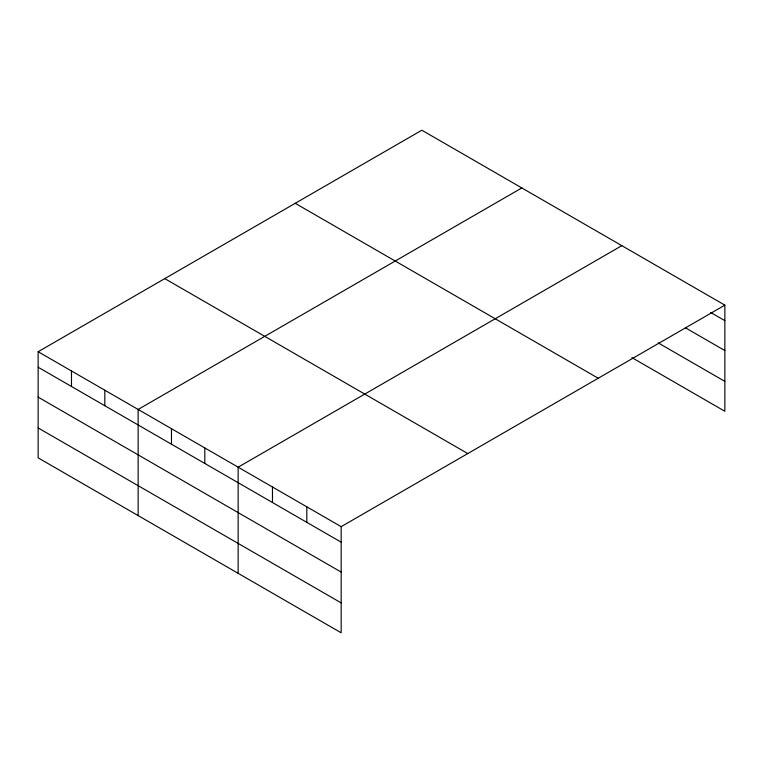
<?xml version="1.0" encoding="UTF-8"?>
<svg xmlns="http://www.w3.org/2000/svg" width="763" height="763" viewBox="0 0 763 763"><rect width="100%" height="100%" fill="white"/><g stroke="black" fill="none" stroke-linecap="round" stroke-linejoin="round"><path stroke-width="1.14" d="M38.15 351.724L341.166 526.661L341.166 632.794L38.15 457.857L38.15 351.724L421.834 130.206L724.85 305.143L724.85 411.276L631.926 357.628M521.835 187.936L138.141 409.454L138.141 515.588M621.826 245.667L238.142 467.185L238.142 573.318M341.166 526.661L724.85 305.143M710.706 312.496L724.85 320.66M685.46 327.823L724.85 350.56M658.183 342.883L724.85 381.376M295.224 203.301L598.23 378.248M164.77 278.619L467.776 453.565M38.15 367.232L341.166 542.178M38.15 397.141L341.166 572.078M38.15 427.948L341.166 602.894M306.821 506.832L306.821 522.35M272.477 487.013L272.477 502.521M204.808 447.938L204.808 463.446M171.475 428.692L171.475 444.209M104.817 390.208L104.817 405.716M71.484 370.961L71.484 386.479"/></g></svg>
